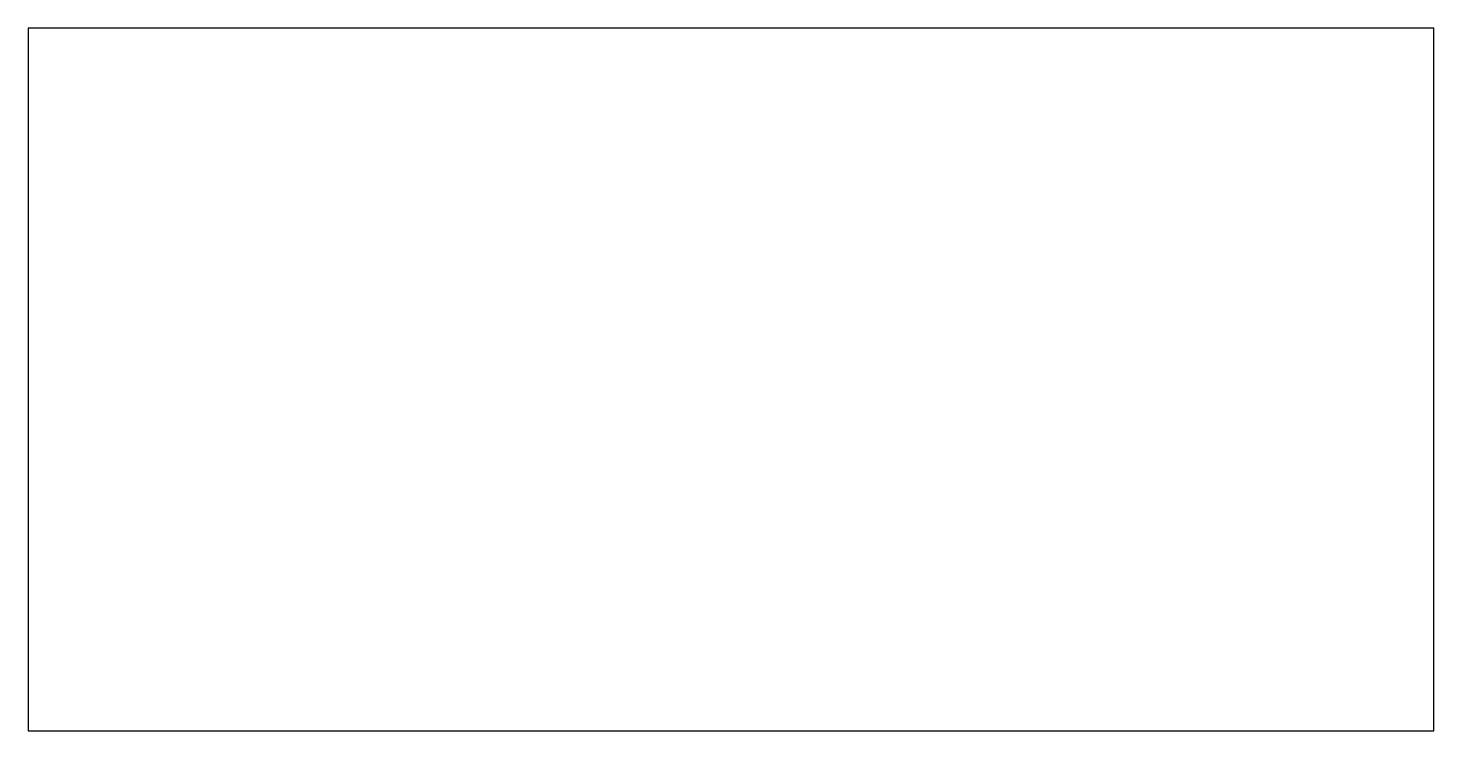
# Model space of a CAD drawing. Header units: metres. Extents: x 0 to 2, y 0 to 1.
import ezdxf

# ---------------------------------------------------------------- set-up
doc = ezdxf.new("R2010")
doc.units = ezdxf.units.M

msp = doc.modelspace()

# ---------------------------------------------------------------- linework, layer by layer
at = {"color": 7}
msp.add_lwpolyline([(0, 0), (2, 0), (2, 1), (0, 1)], close=True, dxfattribs=at)

doc.saveas('drawing.dxf')
